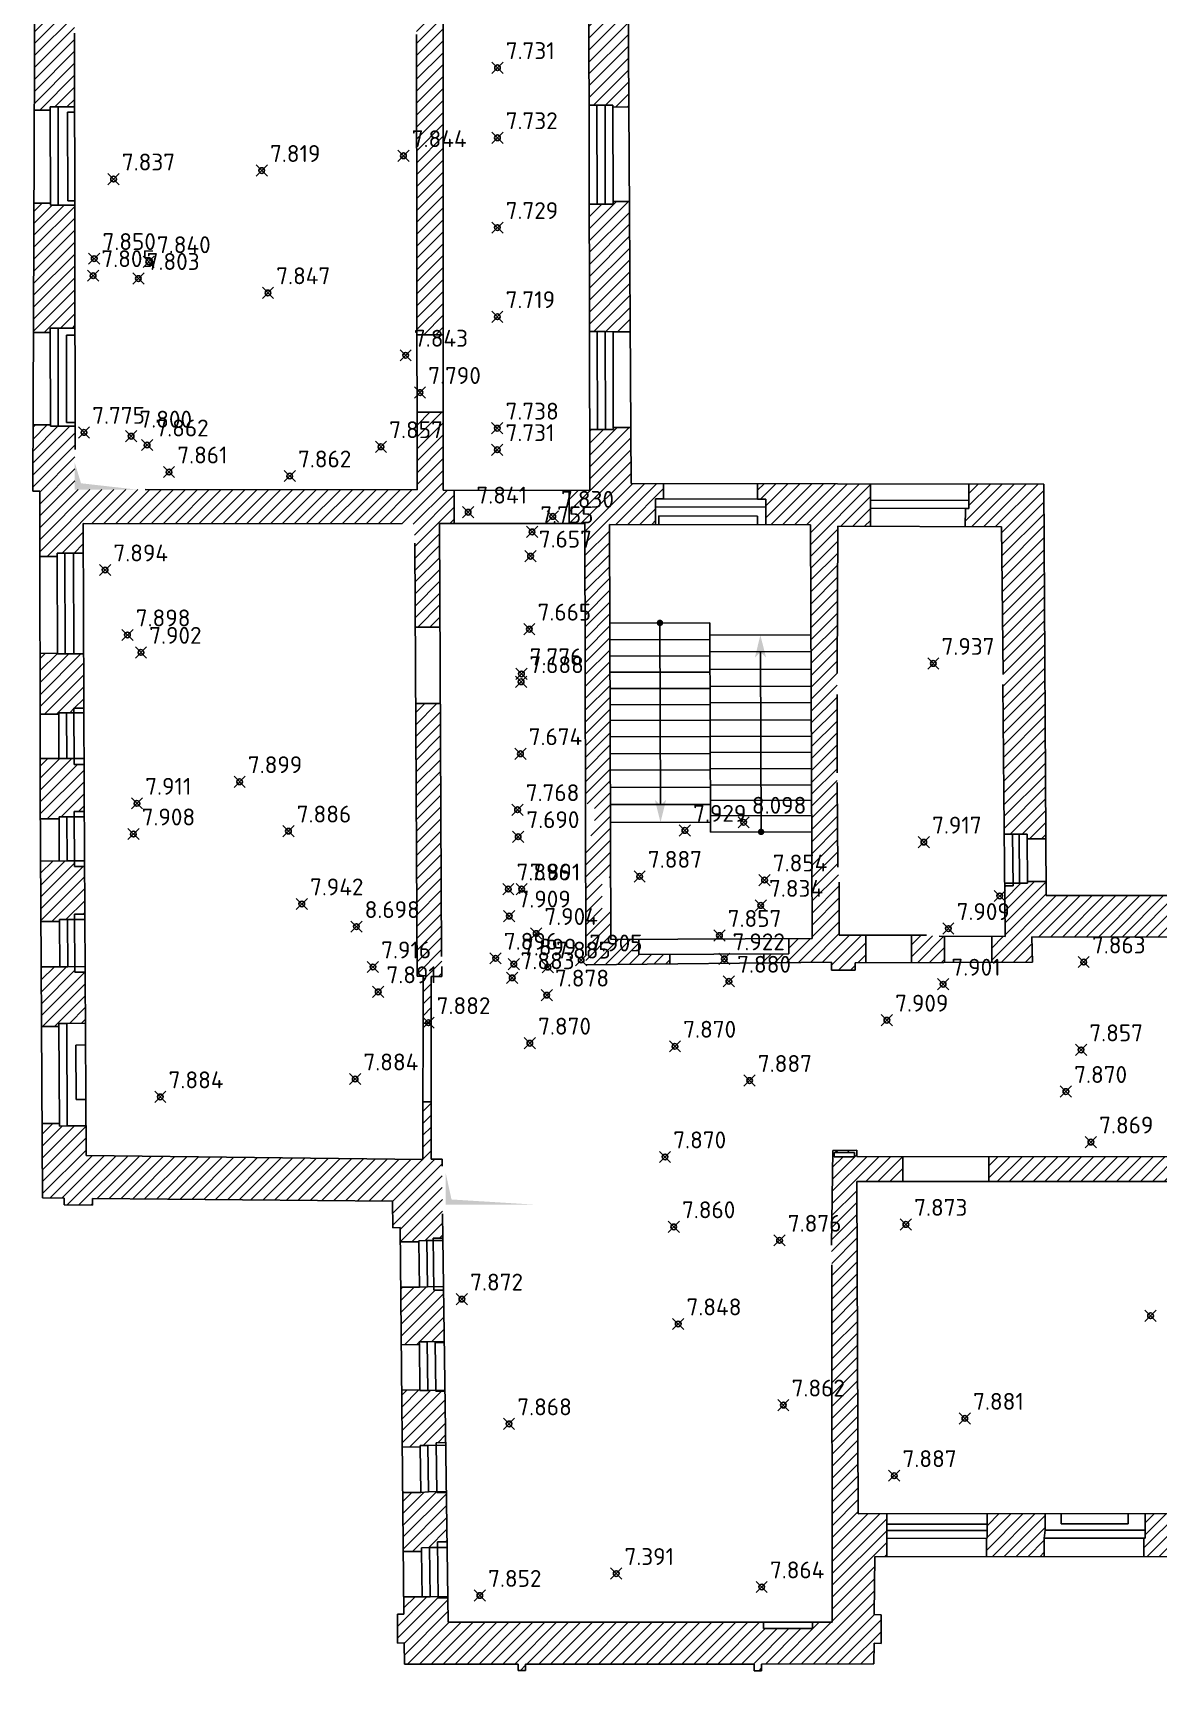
# Model space of a CAD drawing. Header units: millimetres. Extents: x 105 to 396, y -208 to 461.
# Drawn here: x 176.58 to 196.58, y 103.7 to 132.92 of the extents above; entities that cross this region are included whole.
import ezdxf

# ---------------------------------------------------------------- set-up
doc = ezdxf.new("R2010")
doc.units = ezdxf.units.MM
doc.header["$PDMODE"] = 35
doc.header["$PDSIZE"] = 0.1
doc.linetypes.add('ACAD_ISO10W100', pattern=[18, 12, -3, 0, -3])
for name, color, linetype in [('0_Point_Height', 2, 'Continuous'), ('0_Point_Point', 7, 'Continuous'), ('Контур', 7, 'Continuous'), ('Рама', 121, 'Continuous'), ('Штриховка', 252, 'Continuous')]:
    doc.layers.add(name, color=color, linetype=linetype)
doc.styles.add('СПДС', font='isocpeur.ttf')

# ---------------------------------------------------------------- blocks, each defined once
blk = doc.blocks.new('S1')
at = {"color": 0, "const_width": 0.75}
blk.add_lwpolyline([(-0.375, 0, 1), (0.375, 0, 1)], format="xyb", close=True, dxfattribs=at)
blk = doc.blocks.new('*U57')
at = {"layer": 'Штриховка'}
blk.add_lwpolyline([(0, 0), (-2.691, -1.8)], dxfattribs=at)
blk.add_solid([(-2.945, -1.969), (-2.561, -1.832), (-2.671, -1.667), (-2.691, -1.8)], dxfattribs=at)
at = {"layer": 'Штриховка', "xscale": 0.0766222004270686, "yscale": 0.0766222004270686, "zscale": 0.0766222004270686, "rotation": 2.321111667442996}
blk.add_blockref('S1', (0, 0), dxfattribs=at)
blk = doc.blocks.new('*U54')
at = {"layer": 'Штриховка'}
blk.add_lwpolyline([(0, 0), (2.652, 1.776)], dxfattribs=at)
blk.add_solid([(2.905, 1.946), (2.522, 1.808), (2.632, 1.643), (2.652, 1.776)], dxfattribs=at)
at = {"layer": 'Штриховка', "xscale": 0.0766222004270686, "yscale": 0.0766222004270686, "zscale": 0.0766222004270686, "rotation": 182.3556666481823}
blk.add_blockref('S1', (0, 0), dxfattribs=at)
blk = doc.blocks.new('оо')
at = {"layer": 'Штриховка', "ltscale": 0.03}
h = blk.add_hatch(dxfattribs=at)
h.set_pattern_fill('_USER', color=256, scale=0.15, angle=45, pattern_type=0)
h.set_pattern_definition([(45, (-730.07147, -1523.20352), (-0.106066017, 0.106066017), [])])
h.paths.add_polyline_path([(239.404, 133.2256), (239.4012, 134.1799), (239.1087, 134.179), (239.1089, 134.1415), (238.9689, 134.1409), (238.6966, 134.1397), (238.703, 132.6484), (238.7009, 132.4994), (238.7039, 131.6408), (238.9865, 131.6418), (239.4111, 131.6436)])
h.paths.add_polyline_path([(192.7854, 116.8622), (192.6882, 116.8627), (192.4633, 116.8808), (192.1985, 116.8808), (192.1985, 116.3933), (192.7876, 116.3961)])
h.paths.add_polyline_path([(183.8492, 138.1624), (183.394, 138.1603), (183.4009, 133.9571), (183.3941, 133.8458), (183.3941, 133.0673), (183.3992, 132.8898), (183.405, 127.5534), (183.8708, 127.5534), (183.8715, 133.1585)])
h.paths.add_polyline_path([(177.3207, 133.8845), (177.0269, 133.8847), (176.8869, 133.8848), (176.8869, 133.9427), (176.6088, 133.943), (176.6073, 132.4189), (176.6039, 131.5441), (176.8866, 131.5429), (176.8866, 131.6021), (177.0266, 131.6022), (177.3204, 131.6025), (177.3191, 132.9128), (177.32, 133.051)])
h.paths.add_polyline_path([(217.5034, 112.887), (212.9544, 112.9068), (212.9524, 112.4478), (215.1911, 112.443), (215.3615, 112.4114), (216.5728, 112.4114), (216.7672, 112.4391), (217.5014, 112.4371)])
h.paths.add_polyline_path([(217.2457, 106.1328), (217.2456, 106.2728), (217.2466, 106.5764), (216.7557, 106.578), (216.6182, 106.5777), (216.1187, 106.5793), (216.1176, 106.2534), (216.1172, 106.1134), (216.0973, 106.1134), (216.0975, 105.805), (216.3924, 105.8052), (216.3925, 105.6692), (216.913, 105.6696), (216.9129, 105.8056), (217.2459, 105.8058)])
h.paths.add_polyline_path([(211.4827, 106.2769), (211.4823, 106.1369), (211.4958, 106.1369), (211.4948, 105.8085), (210.422, 105.8117), (210.423, 106.1371), (210.4232, 106.2771), (210.4235, 106.5958), (210.8454, 106.5953), (210.9864, 106.5952), (210.9864, 106.5958), (211.4837, 106.5942)])
h.paths.add_polyline_path([(211.4114, 112.9136), (210.4672, 112.9177), (210.4653, 112.4608), (210.8517, 112.4599), (210.9896, 112.452), (211.4094, 112.4511)])
h.paths.add_polyline_path([(200.1463, 106.6082), (199.8139, 106.6089), (199.6692, 106.6118), (199.1635, 106.6109), (199.1639, 106.3057), (199.1642, 106.1657), (199.1563, 106.1657), (199.156, 105.8315), (199.4238, 105.8313), (199.4237, 105.712), (199.939, 105.7115), (199.9391, 105.8308), (200.222, 105.8305), (200.2223, 106.1587), (200.1454, 106.1588), (200.1457, 106.2988)])
h.paths.add_polyline_path([(206.7125, 112.9301), (201.9453, 112.9362), (201.9447, 112.4713), (205.2499, 112.453), (205.3897, 112.4721), (208.9313, 112.4642), (208.9323, 112.9244), (207.9955, 112.9285), (207.3025, 112.9294), (207.3023, 112.7522), (206.7123, 112.753)])
h.paths.add_polyline_path([(205.8476, 106.6011), (205.3811, 106.6016), (205.2424, 106.5982), (204.8156, 106.5991), (204.815, 106.2897), (204.8147, 106.1497), (204.8144, 105.8262), (205.8467, 105.8253), (205.8472, 106.2966)])
h.paths.add_polyline_path([(200.4007, 112.9382), (193.5761, 112.947), (193.5755, 112.5059), (197.2532, 112.5065), (197.5, 112.5018), (199.6384, 112.5018), (199.7936, 112.4832), (200.3982, 112.4799)])
h.paths.add_polyline_path([(202.9986, 117.2804), (202.9986, 117.5847), (201.9027, 117.5847), (201.9027, 117.2828), (201.9779, 117.2826), (201.9774, 117.1426), (201.9765, 116.8296), (202.9955, 116.8265), (202.9965, 117.1404)])
h.paths.add_polyline_path([(200.2064, 117.148), (200.2068, 117.288), (200.2213, 117.288), (200.2213, 117.5848), (199.1388, 117.5848), (199.1388, 117.2989), (199.1597, 117.2989), (199.1592, 117.1589), (199.1583, 116.8383), (200.2054, 116.8351)])
h.paths.add_polyline_path([(197.3529, 117.3044), (197.3846, 117.3043), (197.3846, 117.5848), (194.5927, 117.5849), (194.5914, 117.8366), (194.2593, 117.8348), (194.2596, 117.8083), (194.1196, 117.8071), (194.0031, 117.8061), (194.0035, 117.7593), (193.8537, 117.758), (193.8615, 116.8562), (193.6286, 116.8575), (193.6261, 116.4), (194.3481, 116.4034), (194.3379, 116.8531), (197.3514, 116.8438), (197.3524, 117.1644)])
h.paths.add_polyline_path([(190.8882, 118.0903), (190.8758, 119.5941), (190.8745, 119.7681), (190.8745, 121.1573), (190.8789, 121.5362), (190.8881, 124.1511), (191.4675, 124.1484), (191.469, 124.4727), (191.4692, 124.6127), (191.4696, 124.903), (189.461, 124.9059), (189.4606, 124.6307), (189.6075, 124.6303), (189.6072, 124.4903), (189.6065, 124.1767), (190.4004, 124.1749), (190.4314, 116.8256), (190.0179, 116.8231), (190.0195, 116.5532), (189.5732, 116.5505), (189.5742, 116.3905), (190.7775, 116.4037), (190.7775, 116.2605), (191.1955, 116.2605), (191.1955, 116.3886), (191.3855, 116.3895), (191.3855, 116.8808), (190.914, 116.8808), (190.914, 117.8239)])
h.paths.add_polyline_path([(194.5541, 124.8985), (193.218, 124.9005), (193.2176, 124.6047), (193.217, 124.4647), (193.156, 124.465), (193.1545, 124.1407), (193.8013, 124.1377), (193.8308, 121.5132), (193.8227, 121.3387), (193.8457, 118.6753), (193.9956, 118.6766), (194.1121, 118.6776), (194.252, 118.6788), (194.2528, 118.5934), (194.5874, 118.5951)])
h.paths.add_polyline_path([(187.6473, 124.6347), (187.7908, 124.6344), (187.7912, 124.9084), (187.2137, 124.9092), (187.2077, 125.9046), (186.8972, 125.9027), (186.8973, 125.8694), (186.7573, 125.8691), (186.4783, 125.8684), (186.481, 124.784), (186.1138, 124.7851), (186.112, 124.1958), (186.3906, 124.1953), (186.4011, 119.2135), (186.563, 119.2138), (186.5639, 118.7778), (186.4985, 118.7777), (186.4992, 118.4547), (186.4027, 118.4545), (186.4067, 116.5333), (186.4086, 116.3557), (187.9038, 116.3721), (187.9027, 116.5403), (187.3499, 116.5369), (187.3483, 116.8068), (186.8542, 116.8038), (186.8526, 117.3304), (186.7015, 117.33), (186.6997, 117.909), (186.8508, 117.9094), (186.8319, 124.1829), (187.6463, 124.1811), (187.647, 124.4947)])
h.paths.add_polyline_path([(183.823, 121.0007), (183.3811, 120.9985), (183.4071, 116.1535), (183.5147, 116.1534), (183.5138, 115.3175), (183.6593, 115.3175), (183.6596, 116.1505), (183.8485, 116.1505), (183.8485, 116.3276), (183.8448, 116.5044)])
h.paths.add_polyline_path([(184.0699, 124.7912), (183.8705, 124.7918), (183.8707, 126.1754), (183.4065, 126.1754), (183.408, 124.7982), (178.5746, 124.8027), (177.3206, 124.8009), (177.3267, 125.5118), (177.3263, 125.9256), (177.0276, 125.9252), (176.8876, 125.9251), (176.8876, 125.9505), (176.5817, 125.9517), (176.577, 124.7704), (176.6982, 124.7699), (176.7001, 123.6128), (177.0084, 123.6133), (177.0082, 123.6711), (177.1482, 123.6716), (177.4743, 123.6726), (177.4727, 124.1986), (183.1307, 124.1944), (183.1933, 124.1839), (183.3608, 124.1839), (183.3608, 123.9068), (183.3658, 123.8498), (183.3739, 122.3541), (183.8164, 122.3563), (183.8075, 124.1996), (184.0681, 124.1992)])
h.paths.add_polyline_path([(177.4799, 121.8825), (177.1538, 121.8815), (177.0138, 121.881), (177.0137, 121.8914), (176.7029, 121.8909), (176.7046, 120.8097), (177.0372, 120.8102), (177.0371, 120.8341), (177.1771, 120.8346), (177.3062, 120.835), (177.306, 120.9161), (177.4829, 120.9167)])
h.paths.add_polyline_path([(177.486, 119.9145), (177.3091, 119.9139), (177.3087, 120.0209), (177.1796, 120.0205), (176.7059, 120.0197), (176.7068, 119.4445), (176.7098, 118.9485), (177.0425, 118.9505), (177.0423, 118.9851), (177.1823, 118.9859), (177.3108, 118.9866), (177.3103, 119.0817), (177.4894, 119.0827), (177.4875, 119.4335)])
h.paths.add_polyline_path([(177.5048, 116.2236), (177.3227, 116.2226), (177.3222, 116.3227), (177.1967, 116.322), (177.0567, 116.3211), (176.7257, 116.3191), (176.732, 115.2589), (177.0385, 115.2607), (177.0382, 115.3142), (177.1782, 115.3149), (177.5097, 115.3167)])
h.paths.add_polyline_path([(183.8515, 112.7788), (183.8515, 112.8995), (183.6585, 112.8995), (183.6588, 113.9215), (183.5124, 113.9215), (183.5113, 112.8961), (177.5224, 112.9665), (177.5195, 113.4938), (177.188, 113.492), (177.048, 113.4912), (177.0477, 113.5361), (176.7424, 113.5342), (176.7504, 112.2118), (177.1364, 112.2083), (177.1353, 112.0909), (177.6353, 112.0863), (177.6364, 112.2037), (182.9725, 112.1552), (182.977, 111.6837), (183.1097, 111.6849), (183.1121, 111.4318), (183.4419, 111.435), (183.4417, 111.4519), (183.5817, 111.4538), (183.6917, 111.4553), (183.6911, 111.4951), (183.8655, 111.4975), (183.8595, 111.931)])
h.paths.add_polyline_path([(183.8782, 110.5739), (183.7039, 110.5714), (183.703, 110.6364), (183.593, 110.6349), (183.4531, 110.6283), (183.1198, 110.6251), (183.1296, 109.6025), (183.4482, 109.6056), (183.4475, 109.6545), (183.5875, 109.6564), (183.8909, 109.6606)], flags=17)
h.paths.add_polyline_path([(183.903, 108.7792), (183.7412, 108.7769), (183.6027, 108.7899), (183.4595, 108.7879), (183.4593, 108.8013), (183.1373, 108.7982), (183.147, 107.7846), (183.4625, 107.7877), (183.4622, 107.8119), (183.6021, 107.8139), (183.7471, 107.8159), (183.7464, 107.8632), (183.9157, 107.8655)], flags=17)
h.paths.add_polyline_path([(183.9279, 106.9796), (183.7587, 106.9773), (183.6135, 106.9891), (183.4737, 106.9787), (183.1547, 106.9757), (183.1647, 105.9294), (183.4881, 105.9324), (183.4873, 105.9962), (183.6272, 105.9981), (183.7695, 106.0001), (183.7681, 106.0991), (183.9401, 106.1015)], flags=17)
h.paths.add_polyline_path([(187.1835, 129.9226), (186.8934, 129.9209), (186.8935, 129.8736), (186.7535, 129.8732), (186.4684, 129.8725), (186.474, 127.6084), (186.753, 127.6091), (186.893, 127.6041), (187.1974, 127.6059)])
h.paths.add_polyline_path([(187.1658, 133.9261), (186.8835, 133.9258), (186.8836, 133.8894), (186.7436, 133.889), (186.4585, 133.8883), (186.4641, 131.6334), (186.7492, 131.6341), (186.8892, 131.6345), (186.8893, 131.5987), (187.1733, 131.6004), (187.1673, 132.5988)])
h.paths.add_polyline_path([(187.1613, 137.7501), (187.1598, 137.9487), (186.8736, 137.9465), (186.8737, 137.9252), (186.7337, 137.9248), (186.4485, 137.9241), (186.4542, 135.6264), (186.7393, 135.6271), (186.8793, 135.6275), (186.8794, 135.604), (187.1638, 135.6043)])
h.paths.add_polyline_path([(187.1153, 143.6804), (187.1085, 147.6405), (185.6176, 147.6571), (185.6144, 147.3639), (185.6695, 147.3634), (185.6682, 147.2234), (185.6654, 146.9296), (186.3941, 146.9227), (186.4262, 141.2525), (186.4274, 141.0414), (186.0161, 141.0499), (185.4776, 141.0559), (185.4692, 140.5891), (186.442, 140.5716), (186.4442, 139.6764), (186.7293, 139.6771), (186.8693, 139.6775), (186.8694, 139.6461), (187.1466, 139.6482)])
h.paths.add_polyline_path([(184.1589, 147.3777), (184.2003, 147.3773), (184.2036, 147.6728), (182.8239, 147.6882), (182.6032, 147.6896), (182.6014, 147.3928), (182.6956, 147.3919), (182.6942, 147.2519), (182.6915, 146.9578), (184.1548, 146.944), (184.1576, 147.2377)])
h.paths.add_polyline_path([(181.1857, 147.4062), (181.2029, 147.4061), (181.2047, 147.6983), (179.6087, 147.7083), (179.6069, 147.4161), (179.6676, 147.4156), (179.6663, 147.2756), (179.6635, 146.9865), (181.1816, 146.9721), (181.1844, 147.2662)], flags=17)
h.paths.add_polyline_path([(178.1616, 147.4298), (178.1786, 147.4297), (178.1804, 147.7172), (176.6351, 147.7268), (176.6146, 140.1644), (176.6141, 139.6267), (176.8918, 139.6265), (176.8918, 139.6928), (177.0318, 139.6927), (177.3257, 139.6925), (177.3265, 140.6763), (183.1064, 140.6114), (183.3903, 140.6119), (183.3903, 140.405), (183.3918, 139.4984), (183.8432, 139.5004), (183.8382, 140.6184), (184.0798, 140.6141), (184.088, 141.0715), (178.9859, 141.1288), (178.8517, 141.1417), (177.3382, 141.1417), (177.3382, 141.532), (177.3273, 141.6607), (177.3332, 145.8535), (177.1879, 145.8537), (177.1895, 147.0088), (177.3348, 147.0086), (178.1576, 147.0008), (178.1603, 147.2898)])
h.paths.add_polyline_path([(177.3242, 137.9304), (177.0303, 137.9307), (176.8903, 137.9308), (176.8904, 138.0113), (176.6126, 138.0116), (176.6103, 135.584), (176.8883, 135.5838), (176.8884, 135.6369), (177.0284, 135.6367), (177.3222, 135.6365)])
h.paths.add_polyline_path([(177.3222, 129.8575), (177.0284, 129.8572), (176.8884, 129.857), (176.8883, 129.892), (176.5973, 129.8932), (176.5882, 127.5915), (176.8859, 127.5904), (176.8858, 127.6701), (177.0258, 127.6703), (177.3245, 127.6706)])
h.paths.add_polyline_path([(229.6775, 129.8775), (229.392, 129.8767), (228.9485, 129.8756), (228.9534, 127.6819), (229.2478, 127.6826), (229.3878, 127.684), (229.6837, 127.6849)])
h.paths.add_polyline_path([(229.6661, 133.9325), (229.3872, 133.9317), (228.9394, 133.9307), (228.9446, 131.6235), (229.3871, 131.6247), (229.6726, 131.6255)])
h.paths.add_polyline_path([(229.6547, 137.9526), (229.3469, 137.9517), (229.2069, 137.9475), (228.9326, 137.9472), (228.9341, 136.276), (228.9356, 135.6317), (229.3824, 135.6327), (229.6613, 135.6335)])
h.paths.add_polyline_path([(229.6358, 146.957), (230.4215, 146.9564), (230.4217, 147.306), (230.4218, 147.446), (230.4304, 147.446), (230.4318, 147.7636), (228.9236, 147.7704), (228.9311, 139.6186), (229.2022, 139.6188), (229.202, 139.6814), (229.342, 139.6818), (229.6499, 139.6826), (229.647, 140.6938), (230.4719, 140.688), (230.4751, 141.1446), (229.6522, 141.1541)])
h.paths.add_polyline_path([(233.4759, 147.75), (231.8741, 147.7572), (231.8727, 147.4449), (231.9037, 147.4449), (231.9036, 147.3049), (231.9034, 146.9553), (233.4605, 146.9541), (233.4607, 147.2812), (233.4608, 147.4212), (233.4744, 147.4212)])
h.paths.add_polyline_path([(236.5068, 147.7364), (234.874, 147.7437), (234.8725, 147.4202), (234.9268, 147.4201), (234.9267, 147.2801), (234.9265, 146.9531), (236.5045, 146.9519), (236.5048, 147.2784)])
h.paths.add_polyline_path([(239.3386, 147.7237), (237.9728, 147.7298), (237.9708, 147.2773), (237.9705, 146.9508), (238.6166, 146.9503), (238.6526, 141.3308), (238.6545, 141.0495), (238.247, 141.0542), (231.8203, 141.1289), (231.8171, 140.6785), (232.2058, 140.6758), (232.212, 138.9506), (232.3572, 138.9511), (232.3591, 138.4021), (232.2139, 138.4015), (232.2245, 135.45), (232.6854, 135.4516), (232.6662, 140.6491), (235.8796, 140.6214), (237.741, 140.6036), (238.6692, 140.5957), (238.671, 140.1793), (238.9432, 140.1805), (239.0832, 140.19), (239.383, 140.1909), (239.3813, 140.7616)])
h.paths.add_polyline_path([(239.3882, 138.4855), (239.0904, 138.4846), (239.0906, 138.4452), (238.9506, 138.4446), (238.6784, 138.4435), (238.6893, 135.8682), (238.9615, 135.8693), (239.3961, 135.8706)])
h.paths.add_polyline_path([(239.4185, 129.9736), (239.1324, 129.9723), (239.1328, 129.8481), (238.9928, 129.8476), (238.7103, 129.8466), (238.7182, 127.5984), (239.0096, 127.5994), (239.1496, 127.5999), (239.1498, 127.5557), (239.4292, 127.5569)])
h.paths.add_polyline_path([(177.4947, 118.1036), (177.3156, 118.1026), (177.315, 118.2015), (177.1865, 118.2008), (176.7143, 118.1979), (176.7208, 117.1229), (177.0523, 117.1249), (177.0522, 117.1581), (177.1922, 117.1589), (177.3176, 117.1596), (177.3171, 117.2566), (177.4992, 117.2576)])
h.paths.add_polyline_path([(230.1723, 116.8001), (229.797, 116.7938), (229.8204, 118.2675), (229.8294, 118.6855), (229.8383, 124.1388), (230.226, 124.1415), (230.2275, 124.7454), (229.692, 124.7467), (229.6888, 125.8825), (229.3929, 125.8817), (229.2529, 125.8814), (228.9574, 125.8807), (228.9597, 124.8958), (228.478, 124.8961), (228.4779, 124.5895), (228.5355, 124.5895), (228.5355, 124.4495), (228.5355, 124.1735), (229.3893, 124.1735), (229.3678, 117.9714), (229.5482, 117.9708), (229.5464, 117.4528), (229.366, 117.4535), (229.3651, 117.1683), (229.2415, 117.1687), (229.2579, 116.7844), (228.9448, 116.7807), (228.9479, 116.5142), (228.3721, 116.5073), (228.374, 116.3481), (230.1774, 116.3695)])
h.paths.add_polyline_path([(226.5305, 124.5895), (226.6131, 124.5895), (226.6132, 124.8972), (224.5531, 124.8983), (224.5529, 124.5736), (224.6059, 124.5737), (224.6062, 124.4337), (224.6067, 124.1352), (225.2943, 124.1364), (225.3326, 120.5101), (225.3376, 120.0075), (225.3574, 117.872), (225.3302, 117.675), (225.3302, 116.7676), (223.8994, 116.7676), (223.6781, 116.7349), (223.5524, 116.7379), (223.5548, 116.2903), (225.1875, 116.2989), (225.1875, 116.1695), (225.6125, 116.1695), (225.6125, 116.3152), (226.684, 116.328), (226.6821, 116.4873), (226.1613, 116.4811), (226.1581, 116.7475), (225.8345, 116.7437), (225.7725, 122.5133), (225.7446, 122.5164), (225.7323, 124.1735), (226.5305, 124.1735), (226.5305, 124.4495)])
h.paths.add_polyline_path([(222.9172, 124.4307), (222.9207, 124.5707), (222.9209, 124.8993), (221.5482, 124.9001), (221.6135, 118.5847), (221.9043, 118.5877), (222.0443, 118.5904), (222.2066, 118.591), (222.2063, 118.678), (222.3588, 118.6785), (222.3533, 120.3355), (222.3527, 120.5136), (222.3461, 122.4875), (222.1705, 122.4869), (222.1665, 123.663), (222.3421, 123.6636), (222.3406, 124.1311), (222.9177, 124.1322)])
h.paths.add_polyline_path([(222.3619, 117.7486), (222.0471, 117.7475), (221.9071, 117.7471), (221.907, 117.7805), (221.6219, 117.7775), (221.6244, 117.5337), (218.8029, 117.5442), (218.8018, 117.2398), (218.8516, 117.2397), (218.8513, 117.0997), (218.8505, 116.7811), (221.6133, 116.7745), (221.6117, 116.28), (222.7315, 116.2859), (222.729, 116.7576), (222.3652, 116.7662)])
h.paths.add_polyline_path([(217.0699, 117.5506), (215.9855, 117.5547), (215.9843, 117.2466), (216.0576, 117.2464), (216.0573, 117.1064), (216.0565, 116.7879), (217.0675, 116.7854), (217.0683, 117.104)])
h.paths.add_polyline_path([(214.2703, 117.1107), (214.2706, 117.2507), (214.2708, 117.2507), (214.2719, 117.561), (213.2055, 117.565), (213.2043, 117.2446), (213.2014, 117.1046), (213.2004, 116.7951), (213.7385, 116.7935), (214.2695, 116.7922)])
h.paths.add_polyline_path([(211.4426, 117.5715), (210.3612, 117.5755), (210.3601, 117.2588), (210.4009, 117.2587), (210.4004, 117.1187), (210.3995, 116.8037), (211.4174, 116.8006), (211.4184, 117.1101), (211.4188, 117.2501)])
h.paths.add_polyline_path([(208.6314, 117.2641), (208.6325, 117.5819), (207.9203, 117.5846), (207.5452, 117.5846), (207.5452, 117.2672), (207.5928, 117.2671), (207.5924, 117.1271), (207.5914, 116.8124), (208.6276, 116.8092), (208.6285, 117.1241)])
h.paths.add_polyline_path([(205.7945, 117.1326), (205.7923, 117.2726), (205.7923, 117.5846), (204.736, 117.5846), (204.736, 117.275), (204.7889, 117.2749), (204.7885, 117.1349), (204.7875, 116.821), (205.7935, 116.8179)])
h.paths.add_polyline_path([(214.3245, 106.5851), (213.2686, 106.5885), (213.2676, 106.2712), (213.2671, 106.1312), (213.2607, 105.8033), (213.3639, 105.803), (214.3488, 105.8037), (214.3486, 106.119), (214.323, 106.1191), (214.3235, 106.2591)])
h.paths.add_polyline_path([(208.6467, 106.5978), (207.6435, 106.599), (207.6432, 106.2945), (207.6426, 105.8236), (207.8586, 105.8234), (207.8582, 105.695), (208.3915, 105.6934), (208.3919, 105.8177), (208.6452, 105.8169), (208.6461, 106.1392), (208.6463, 106.2792)])
h.paths.add_polyline_path([(219.9875, 106.2661), (219.9885, 106.5673), (218.9167, 106.5708), (218.9157, 106.2672), (218.9378, 106.1272), (218.938, 105.8071), (219.9878, 105.8078)])
h.paths.add_polyline_path([(222.7555, 106.2634), (222.8045, 106.2632), (222.8055, 106.558), (221.6586, 106.5618), (221.6576, 106.2605), (221.6579, 105.8091), (222.7552, 105.8099), (222.755, 106.1234)], flags=17)
h.paths.add_polyline_path([(225.5873, 112.1825), (225.7995, 112.1825), (225.7995, 112.5335), (225.582, 112.5335), (225.5861, 112.9758), (225.1485, 112.9853), (225.1485, 112.8537), (219.0414, 112.8803), (219.0394, 112.4327), (223.9552, 112.4188), (225.1107, 112.4112), (225.1107, 112.0292), (225.144, 111.9177), (225.1996, 106.55), (224.4886, 106.5524), (224.4876, 106.2576), (224.5245, 106.2575), (224.5241, 106.1175), (224.5243, 105.8112), (224.7864, 105.8113), (224.7865, 105.6772), (224.9112, 105.6793), (224.9278, 104.7136), (224.7951, 104.7113), (224.804, 104.1882), (224.9367, 104.1905), (224.9431, 103.8177), (226.8824, 103.8042), (226.8817, 103.6984), (227.0251, 103.6974), (227.0258, 103.8033), (231.1097, 103.7749), (231.1092, 103.6995), (231.2442, 103.6986), (231.2447, 103.774), (233.2191, 103.7603), (233.2171, 104.1275), (233.3619, 104.1283), (233.3589, 104.6704), (233.2141, 104.6696), (233.2125, 104.9738), (232.7755, 104.9715), (232.6339, 104.9705), (232.634, 104.9536), (232.4558, 104.9524), (232.4589, 104.5074), (227.7045, 104.5316), (227.7039, 104.4166), (226.1729, 104.4244), (226.1735, 104.5394), (225.6455, 104.5421)])
h.paths.add_polyline_path([(225.6047, 112.2625), (225.6047, 112.4782), (225.7552, 112.4782), (225.7552, 112.2625)], flags=16)
h.paths.add_polyline_path([(233.2024, 106.8259), (232.8991, 106.8242), (232.8993, 106.7964), (232.7593, 106.7955), (232.6144, 106.7945), (232.6144, 106.7843), (232.4434, 106.7832), (232.45, 105.8195), (232.6281, 105.8207), (232.7698, 105.8058), (232.9098, 105.8025), (233.2079, 105.8041)], flags=17)
h.paths.add_polyline_path([(233.1923, 108.6594), (232.8745, 108.6576), (232.8747, 108.6225), (232.7347, 108.6216), (232.4309, 108.6195), (232.4376, 107.6316), (232.7536, 107.6338), (233.1979, 107.6362)], flags=17)
h.paths.add_polyline_path([(233.1824, 110.4882), (232.7128, 110.4856), (232.5869, 110.4848), (232.5876, 110.3897), (232.4189, 110.3886), (232.4247, 109.5315), (232.5958, 109.5327), (232.7288, 109.5026), (232.8688, 109.5036), (232.8691, 109.4484), (233.188, 109.4502)], flags=17)
h.paths.add_polyline_path([(239.4804, 113.3814), (239.0359, 113.3799), (238.7187, 113.3775), (238.7221, 112.9145), (232.9152, 112.8777), (232.9022, 113.8139), (232.7359, 113.8114), (232.7499, 112.8811), (232.3968, 112.8846), (232.4051, 112.642), (232.4045, 112.5103), (232.4125, 111.3393), (232.5811, 111.3404), (232.7071, 111.3284), (233.1778, 111.3309), (233.1766, 111.5516), (233.2972, 111.5523), (233.2944, 112.0759), (233.1737, 112.0752), (233.1733, 112.1517), (238.6035, 112.1832), (238.6043, 112.0459), (239.1293, 112.0489), (239.1285, 112.1862), (239.4845, 112.1883)])
h.paths.add_polyline_path([(239.4707, 116.2086), (239.158, 116.2075), (239.1582, 116.179), (239.0182, 116.178), (238.9186, 116.1772), (238.9191, 116.1116), (238.698, 116.1099), (238.7051, 115.1766), (239.0223, 115.179), (239.1623, 115.18), (239.1628, 115.1243), (239.4744, 115.1254)])
h.paths.add_polyline_path([(239.4645, 118.0326), (239.1523, 118.0316), (239.1526, 117.986), (239.0126, 117.9849), (238.905, 117.9841), (238.9055, 117.9161), (238.6844, 117.9145), (238.6908, 117.0638), (238.9119, 117.0654), (238.9124, 116.9998), (239.012, 117.0005), (239.152, 117.0016), (239.1522, 116.9728), (239.4681, 116.9739)])
h.paths.add_polyline_path([(239.4582, 119.8809), (239.1162, 119.8797), (239.1163, 119.8479), (238.9763, 119.8474), (238.675, 119.8463), (238.6745, 119.2165), (238.6767, 118.9332), (238.8978, 118.9349), (238.8984, 118.8554), (239.006, 118.8563), (239.4617, 118.8578)])
h.paths.add_polyline_path([(239.4517, 121.7809), (239.1425, 121.7798), (239.1425, 121.7331), (239.0025, 121.7332), (238.6764, 121.7335), (238.6756, 120.7076), (238.9734, 120.7086), (239.1134, 120.709), (239.1135, 120.6867), (239.4554, 120.6879)])
h.paths.add_polyline_path([(239.4409, 124.9196), (239.4364, 125.9387), (239.1555, 125.9374), (239.1557, 125.8552), (239.0157, 125.8547), (238.7243, 125.8536), (238.7283, 124.7331), (232.7009, 124.7421), (232.6991, 126.1617), (232.2578, 126.1602), (232.2629, 124.7402), (232.1002, 124.7406), (232.1044, 124.1547), (232.4418, 124.157), (232.441, 124.0046), (232.891, 124.0023), (232.8911, 124.0272), (232.8915, 124.1439), (233.0816, 124.1436), (235.969, 124.1394), (236.1486, 124.181), (238.6589, 124.181), (238.6589, 123.7305), (238.6777, 123.5435), (238.6777, 123.5405), (239.0038, 123.5403), (239.1438, 123.5348), (239.4457, 123.5358)])
h.paths.add_polyline_path([(232.8868, 122.6835), (232.4341, 122.6858), (232.4133, 118.709), (232.4232, 118.2955), (232.4318, 116.8383), (231.8761, 116.8289), (231.8813, 116.3897), (232.697, 116.3994), (232.7156, 115.1623), (232.8833, 115.1648), (232.8711, 116.0375), (232.8669, 116.4335)])
h.paths.add_polyline_path([(191.5327, 104.2984), (191.6565, 104.2975), (191.6602, 104.8072), (191.5364, 104.8081), (191.5439, 105.8401), (191.7596, 105.8398), (191.76, 106.162), (191.7579, 106.302), (191.7575, 106.5991), (191.2528, 106.5982), (191.2241, 112.5054), (192.0415, 112.5056), (192.0421, 112.9489), (191.2275, 112.95), (191.2275, 113.0609), (190.8007, 113.0565), (190.7771, 111.3715), (190.7801, 111.0225), (190.79, 104.6755), (190.4405, 104.6753), (190.4406, 104.5603), (189.5676, 104.5598), (189.5675, 104.6748), (183.9598, 104.6714), (183.9538, 105.1085), (183.7818, 105.1061), (183.6393, 105.1244), (183.4993, 105.1225), (183.4993, 105.1265), (183.1724, 105.1233), (183.1754, 104.815), (183.057, 104.8139), (183.0619, 104.3032), (183.1803, 104.3043), (183.1839, 103.9288), (185.204, 103.9293), (185.204, 103.8152), (185.3377, 103.8152), (185.3377, 103.9293), (189.3992, 103.9302), (189.3992, 103.8118), (189.5345, 103.8118), (189.5345, 103.9302), (191.53, 103.9307)])
h.paths.add_polyline_path([(190.8224, 112.9461), (190.8248, 113.0196), (191.185, 113.0224), (191.185, 112.9461)], flags=16)
h.paths.add_polyline_path([(194.574, 106.3065), (194.5735, 106.6036), (193.5445, 106.6019), (193.545, 106.3049), (193.5452, 106.1649), (193.5302, 106.1648), (193.5298, 105.8377), (194.5577, 105.8365), (194.5581, 106.1665)])
h.paths.add_polyline_path([(197.3945, 106.6081), (196.3504, 106.6064), (196.3509, 106.3094), (196.3511, 106.1694), (196.3315, 106.1693), (196.3311, 105.8343), (196.9408, 105.8336), (197.3946, 105.8332), (197.3949, 106.1629), (197.3953, 106.1629), (197.395, 106.3029)])
h.paths.add_polyline_path([(203.0286, 106.1349), (203.0283, 105.8279), (202.0008, 105.8289), (202.0011, 106.1552), (202.001, 106.1552), (202.0012, 106.2952), (202.0018, 106.6046), (203.0295, 106.6026), (203.0289, 106.2932)])
h.paths.add_polyline_path([(232.2294, 134.084), (232.6905, 134.0857), (232.6973, 127.5002), (232.253, 127.4997)])
at = {"layer": 'Контур', "ltscale": 15}
for p, q in [((186.481, 124.784), (186.442, 140.5716)), ((176.6073, 132.4189), (176.6146, 140.1644)), ((187.1613, 137.7501), (187.1673, 132.5988)), ((183.8715, 133.1585), (183.8705, 124.7918)), ((177.3267, 125.5118), (177.3191, 132.9128)), ((183.3992, 132.8898), (183.408, 124.7982)), ((176.577, 124.7704), (176.6073, 132.4189)), ((187.1673, 132.5988), (187.2137, 124.9092)), ((176.6039, 131.5441), (176.8866, 131.5429)), ((177.0266, 131.6022), (176.8866, 131.6021)), ((176.8866, 131.6021), (176.8866, 131.5429)), ((177.3204, 131.6025), (177.0266, 131.6022)), ((177.3205, 131.5095), (177.1942, 131.5094)), ((177.1958, 129.9343), (177.1942, 131.5094)), ((186.4641, 131.6334), (186.7492, 131.6341)), ((186.6104, 129.8729), (186.606, 131.6338)), ((186.7492, 131.6341), (186.8892, 131.6345)), ((186.8892, 131.6345), (186.8893, 131.5987)), ((187.1733, 131.6004), (186.8893, 131.5987)), ((176.5973, 129.8932), (176.8883, 129.892)), ((176.8884, 129.857), (176.8883, 129.892)), ((177.0284, 129.8572), (176.8884, 129.857)), ((177.3222, 129.8575), (177.0284, 129.8572)), ((177.3222, 129.9344), (177.1958, 129.9343)), ((186.4684, 129.8725), (186.7535, 129.8732)), ((186.7535, 129.8732), (186.8935, 129.8736)), ((187.1835, 129.9226), (186.8934, 129.9209)), ((186.8935, 129.8736), (186.8934, 129.9209)), ((176.5882, 127.5915), (176.8859, 127.5904)), ((177.0258, 127.6703), (176.8858, 127.6701)), ((176.8858, 127.6701), (176.8859, 127.5904)), ((177.3245, 127.6706), (177.0258, 127.6703)), ((177.3246, 127.5455), (177.1744, 127.5454)), ((177.176, 125.9944), (177.1744, 127.5454)), ((183.405, 127.5534), (183.8708, 127.5534)), ((186.474, 127.6084), (186.753, 127.6091)), ((186.6151, 125.8687), (186.6108, 127.6088)), ((186.753, 127.6091), (186.893, 127.6041)), ((187.1974, 127.6059), (186.893, 127.6041)), ((176.5817, 125.9517), (176.8876, 125.9505)), ((176.8876, 125.9251), (176.8876, 125.9505)), ((177.3262, 125.9945), (177.176, 125.9944)), ((183.4065, 126.1754), (183.8707, 126.1754)), ((177.0276, 125.9252), (176.8876, 125.9251)), ((177.3263, 125.9256), (177.0276, 125.9252)), ((186.4783, 125.8684), (186.7573, 125.8691)), ((186.7573, 125.8691), (186.8973, 125.8694)), ((187.2077, 125.9046), (186.8972, 125.9027)), ((186.8973, 125.8694), (186.8972, 125.9027)), ((176.6982, 124.7699), (176.577, 124.7704)), ((176.7068, 119.4445), (176.6982, 124.7699)), ((183.408, 124.7982), (178.5746, 124.8027)), ((183.8705, 124.7918), (186.481, 124.784)), ((184.0681, 124.1992), (184.0699, 124.7912)), ((186.112, 124.1958), (186.1138, 124.7851)), ((187.2137, 124.9092), (194.5541, 124.8985)), ((187.7912, 124.9084), (187.7908, 124.6344)), ((189.461, 124.9059), (189.4606, 124.6307)), ((191.4696, 124.903), (191.4692, 124.6127)), ((193.218, 124.9005), (193.2176, 124.6047)), ((194.5541, 124.8985), (194.5927, 117.5849)), ((187.6463, 124.1811), (187.647, 124.4947)), ((187.647, 124.4947), (187.6473, 124.6347)), ((187.6473, 124.6347), (187.7908, 124.6344)), ((189.6075, 124.6303), (189.4606, 124.6307)), ((189.6065, 124.1767), (189.6072, 124.4903)), ((189.6072, 124.4903), (189.6075, 124.6303)), ((191.4692, 124.6127), (191.469, 124.4727)), ((193.2176, 124.6047), (193.217, 124.4647)), ((177.4875, 119.4335), (177.4727, 124.1986)), ((177.4727, 124.1986), (183.1307, 124.1944)), ((186.3906, 124.1953), (183.8075, 124.1996)), ((183.8075, 124.1996), (183.8448, 116.5044)), ((186.4067, 116.5333), (186.3906, 124.1953)), ((186.8542, 116.8038), (186.8319, 124.1829)), ((186.8319, 124.1829), (190.4004, 124.1749)), ((187.7076, 124.181), (187.7079, 124.3335)), ((189.4618, 124.3296), (187.7079, 124.3335)), ((189.4615, 124.177), (189.4618, 124.3296)), ((191.4675, 124.1484), (191.469, 124.4727)), ((193.1545, 124.1407), (193.156, 124.465)), ((193.217, 124.4647), (193.156, 124.465)), ((190.4004, 124.1749), (190.4314, 116.8256)), ((190.8789, 121.5362), (190.8881, 124.1511)), ((190.8881, 124.1511), (193.8013, 124.1377)), ((193.8013, 124.1377), (193.8308, 121.5132)), ((176.7001, 123.6128), (177.0084, 123.6133)), ((177.1482, 123.6716), (177.0082, 123.6711)), ((177.0082, 123.6711), (177.0084, 123.6133)), ((177.4743, 123.6726), (177.1482, 123.6716)), ((177.3027, 121.8819), (177.2971, 123.672)), ((183.3658, 123.8498), (183.4071, 116.1535)), ((183.3739, 122.3541), (183.8164, 122.3563)), ((176.7029, 121.8909), (177.0137, 121.8914)), ((177.0138, 121.881), (177.0137, 121.8914)), ((177.1538, 121.8815), (177.0138, 121.881)), ((177.4799, 121.8825), (177.1538, 121.8815)), ((193.8227, 121.3387), (193.8615, 116.8562)), ((183.3811, 120.9985), (183.823, 121.0007)), ((190.8745, 121.1573), (190.8745, 119.7681)), ((176.7046, 120.8097), (177.0372, 120.8102)), ((177.1771, 120.8346), (177.0371, 120.8341)), ((177.0371, 120.8341), (177.0372, 120.8102)), ((177.4832, 120.8355), (177.1771, 120.8346)), ((177.4829, 120.9167), (177.306, 120.9161)), ((177.3091, 119.9139), (177.306, 120.9161)), ((176.7059, 120.0197), (177.1796, 120.0205)), ((177.4857, 120.0215), (177.1796, 120.0205)), ((177.486, 119.9145), (177.3091, 119.9139)), ((190.8882, 118.0903), (190.8758, 119.5941)), ((176.7504, 112.2118), (176.7068, 119.4445)), ((177.5224, 112.9665), (177.4875, 119.4335)), ((176.7098, 118.9485), (177.0425, 118.9505)), ((177.1823, 118.9859), (177.0423, 118.9851)), ((177.0423, 118.9851), (177.0425, 118.9505)), ((177.4899, 118.9875), (177.1823, 118.9859)), ((177.4894, 119.0827), (177.3103, 119.0817)), ((177.3156, 118.1026), (177.3103, 119.0817)), ((193.8457, 118.6753), (194.1121, 118.6776)), ((193.8457, 118.6753), (193.9956, 118.6766)), ((194.0035, 117.7593), (193.9956, 118.6766)), ((194.1121, 118.6776), (194.252, 118.6788)), ((194.252, 118.6788), (194.2528, 118.5934)), ((194.5874, 118.5951), (194.2528, 118.5934)), ((176.7143, 118.1979), (177.1865, 118.2008)), ((177.4942, 118.2024), (177.1865, 118.2008)), ((177.4947, 118.1036), (177.3156, 118.1026)), ((190.914, 116.8808), (190.914, 117.8239)), ((193.8533, 117.8048), (194.1196, 117.8071)), ((193.8537, 117.758), (194.0035, 117.7593)), ((194.1196, 117.8071), (194.2596, 117.8083)), ((194.5914, 117.8366), (194.2593, 117.8348)), ((194.2596, 117.8083), (194.2593, 117.8348)), ((194.5927, 117.5849), (207.9203, 117.5846)), ((177.4992, 117.2576), (177.3171, 117.2566)), ((177.3227, 116.2226), (177.3171, 117.2566)), ((176.7208, 117.1229), (177.0523, 117.1249)), ((177.1922, 117.1589), (177.0522, 117.1581)), ((177.0522, 117.1581), (177.0523, 117.1249)), ((177.4998, 117.1605), (177.1922, 117.1589)), ((192.4633, 116.8808), (190.914, 116.8808)), ((191.3855, 116.3895), (191.3855, 116.8808)), ((192.1985, 116.3933), (192.1985, 116.8808)), ((190.4314, 116.8256), (186.8542, 116.8038)), ((187.3483, 116.8068), (187.3499, 116.5369)), ((190.0179, 116.8231), (190.0195, 116.5532)), ((193.8615, 116.8562), (192.6882, 116.8627)), ((192.7854, 116.8622), (192.7876, 116.3961)), ((193.6261, 116.4), (193.6286, 116.8575)), ((213.7385, 116.7935), (194.3379, 116.8531)), ((194.3379, 116.8531), (194.3481, 116.4034)), ((176.7257, 116.3191), (177.0567, 116.3211)), ((177.1967, 116.322), (177.0567, 116.3211)), ((177.5043, 116.3236), (177.1967, 116.322)), ((183.8485, 116.3276), (183.8485, 116.1505)), ((190.7775, 116.4037), (186.4086, 116.3557)), ((190.0195, 116.5532), (187.3499, 116.5369)), ((187.9038, 116.3721), (187.9027, 116.5403)), ((189.5742, 116.3905), (189.5732, 116.5505)), ((190.7775, 116.4037), (190.7775, 116.2605)), ((194.3481, 116.4034), (191.1955, 116.3886)), ((191.1955, 116.2605), (191.1955, 116.3886)), ((177.5048, 116.2236), (177.3227, 116.2226)), ((183.4071, 116.1535), (183.5147, 116.1534)), ((183.5147, 116.1534), (183.5113, 112.8961)), ((183.6596, 116.1505), (183.6585, 112.8995)), ((183.6596, 116.1505), (183.8485, 116.1505)), ((191.1955, 116.2605), (190.7775, 116.2605)), ((176.732, 115.2589), (177.0385, 115.2607)), ((177.1782, 115.3149), (177.0382, 115.3142)), ((177.0382, 115.3142), (177.0385, 115.2607)), ((177.5097, 115.3167), (177.1782, 115.3149)), ((183.5138, 115.3175), (183.6593, 115.3175)), ((177.5118, 114.9307), (177.3413, 114.9298)), ((177.3465, 113.9628), (177.3413, 114.9298)), ((177.517, 113.9637), (177.3465, 113.9628)), ((183.5124, 113.9215), (183.6588, 113.9215)), ((176.7424, 113.5342), (177.0477, 113.5361)), ((177.048, 113.4912), (177.0477, 113.5361)), ((177.188, 113.492), (177.048, 113.4912)), ((177.5195, 113.4938), (177.188, 113.492)), ((183.5113, 112.8961), (177.5224, 112.9665)), ((183.6585, 112.8995), (183.8515, 112.8995)), ((183.8515, 112.8995), (183.8515, 112.7788)), ((190.7771, 111.3715), (190.8007, 113.0565)), ((190.8007, 113.0565), (191.2275, 113.0609)), ((191.2275, 113.0609), (191.2275, 112.95)), ((191.2275, 112.95), (207.9955, 112.9285)), ((192.0415, 112.5056), (192.0421, 112.9489)), ((193.5755, 112.5059), (193.5761, 112.947)), ((197.2532, 112.5065), (191.2241, 112.5054)), ((191.2241, 112.5054), (191.2528, 106.5982)), ((177.1364, 112.2083), (176.7504, 112.2118)), ((177.1364, 112.2083), (177.1353, 112.0909)), ((177.6364, 112.2037), (177.6353, 112.0863)), ((182.9725, 112.1552), (177.6364, 112.2037)), ((177.6353, 112.0863), (177.1353, 112.0909)), ((182.977, 111.6837), (182.9725, 112.1552)), ((183.8595, 111.931), (183.9598, 104.6714)), ((183.1097, 111.6849), (182.977, 111.6837)), ((183.1754, 104.815), (183.1097, 111.6849)), ((183.1121, 111.4318), (183.4419, 111.435)), ((183.5817, 111.4538), (183.4417, 111.4519)), ((183.4417, 111.4519), (183.4419, 111.435)), ((183.866, 111.4578), (183.5817, 111.4538)), ((183.8655, 111.4975), (183.6911, 111.4951)), ((183.7039, 110.5714), (183.6911, 111.4951)), ((190.79, 104.6755), (190.7801, 111.0225)), ((183.1198, 110.6251), (183.4531, 110.6283)), ((183.593, 110.6349), (183.4531, 110.6283)), ((183.8773, 110.6388), (183.593, 110.6349)), ((183.8782, 110.5739), (183.7039, 110.5714)), ((183.1296, 109.6025), (183.4482, 109.6056)), ((183.5875, 109.6564), (183.4475, 109.6545)), ((183.4475, 109.6545), (183.4482, 109.6056)), ((183.8909, 109.6606), (183.5875, 109.6564)), ((183.8911, 109.6458), (183.7292, 109.6436)), ((183.7412, 108.7769), (183.7292, 109.6436)), ((183.1373, 108.7982), (183.4593, 108.8013)), ((183.4595, 108.7879), (183.4593, 108.8013)), ((183.6245, 108.7902), (183.4595, 108.7879)), ((183.9028, 108.7944), (183.5994, 108.7902)), ((183.903, 108.7792), (183.7412, 108.7769)), ((183.9157, 107.8655), (183.7464, 107.8632)), ((183.7587, 106.9773), (183.7464, 107.8632)), ((183.147, 107.7846), (183.4625, 107.7877)), ((183.6021, 107.8139), (183.4622, 107.8119)), ((183.4622, 107.8119), (183.4625, 107.7877)), ((183.9163, 107.8182), (183.6021, 107.8139)), ((183.1547, 106.9757), (183.4737, 106.9787)), ((183.6135, 106.9891), (183.4737, 106.9787)), ((183.9277, 106.9934), (183.6135, 106.9891)), ((183.9279, 106.9796), (183.7587, 106.9773)), ((191.2528, 106.5982), (199.6692, 106.6118)), ((191.7575, 106.5991), (191.7579, 106.302)), ((191.7578, 106.4128), (193.5448, 106.4157)), ((193.5445, 106.6019), (193.545, 106.3049)), ((194.5735, 106.6036), (194.574, 106.3065)), ((194.8616, 106.604), (194.8619, 106.4198)), ((194.8619, 106.4198), (196.0497, 106.4217)), ((196.0494, 106.6059), (196.0497, 106.4217)), ((196.3504, 106.6064), (196.3509, 106.3094)), ((183.9401, 106.1015), (183.7681, 106.0991)), ((183.7818, 105.1061), (183.7681, 106.0991)), ((191.7579, 106.302), (191.76, 106.162)), ((191.7596, 105.8398), (191.76, 106.162)), ((193.5298, 105.8377), (193.5302, 106.1648)), ((193.5452, 106.1649), (193.5302, 106.1648)), ((193.545, 106.3049), (193.5452, 106.1649)), ((194.5577, 105.8365), (194.5581, 106.1665)), ((194.574, 106.3065), (194.5581, 106.1665)), ((196.3311, 105.8343), (196.3315, 106.1693)), ((196.3511, 106.1694), (196.3315, 106.1693)), ((196.3509, 106.3094), (196.3511, 106.1694)), ((183.1647, 105.9294), (183.4881, 105.9324)), ((183.6272, 105.9981), (183.4873, 105.9962)), ((183.4873, 105.9962), (183.4881, 105.9324)), ((183.9414, 106.0024), (183.6272, 105.9981)), ((191.5439, 105.8401), (191.5364, 104.8081)), ((196.9408, 105.8336), (191.5439, 105.8401)), ((183.1724, 105.1233), (183.4993, 105.1265)), ((183.4993, 105.1225), (183.4993, 105.1265)), ((183.6393, 105.1244), (183.4993, 105.1225)), ((183.9535, 105.1288), (183.6393, 105.1244)), ((183.9538, 105.1085), (183.7818, 105.1061)), ((183.1754, 104.815), (183.057, 104.8139)), ((183.057, 104.8139), (183.0619, 104.3032)), ((183.9598, 104.6714), (190.79, 104.6755)), ((189.5675, 104.6748), (189.5676, 104.5598)), ((190.4405, 104.6753), (190.4406, 104.5603)), ((191.5364, 104.8081), (191.6602, 104.8072)), ((191.6602, 104.8072), (191.6565, 104.2975)), ((190.4406, 104.5603), (189.5676, 104.5598)), ((183.1803, 104.3043), (183.0619, 104.3032)), ((183.1839, 103.9288), (183.1803, 104.3043)), ((191.5327, 104.2984), (191.53, 103.9307)), ((191.5327, 104.2984), (191.6565, 104.2975)), ((185.204, 103.9293), (183.1839, 103.9288)), ((185.204, 103.9293), (185.204, 103.8152)), ((185.3377, 103.8152), (185.204, 103.8152)), ((189.3992, 103.9302), (185.3377, 103.9293)), ((185.3377, 103.9293), (185.3377, 103.8152)), ((189.3992, 103.9302), (189.3992, 103.8118)), ((189.5345, 103.8118), (189.3992, 103.8118)), ((191.53, 103.9307), (189.5345, 103.9302)), ((189.5345, 103.9302), (189.5345, 103.8118))]:
    blk.add_line(p, q, dxfattribs=at)
at = {"layer": 'Контур', "color": 252, "ltscale": 15}
for p, q in [((186.8372, 122.4296), (188.6145, 122.435)), ((188.6257, 118.7147), (188.6145, 122.435)), ((190.4087, 122.2168), (188.6151, 122.2114)), ((186.8381, 122.1316), (188.6153, 122.1369)), ((186.839, 121.8416), (188.6162, 121.847)), ((190.4099, 121.9211), (188.616, 121.9157)), ((186.8398, 121.5534), (188.6171, 121.5588)), ((190.4112, 121.6105), (188.617, 121.6051)), ((186.8407, 121.2634), (188.618, 121.2688)), ((190.4121, 121.3055), (188.6179, 121.3001)), ((186.8416, 120.9734), (188.6188, 120.9788)), ((190.4141, 121.0143), (188.6188, 121.0089)), ((186.8424, 120.697), (188.6197, 120.7024)), ((190.415, 120.7093), (188.6197, 120.7039)), ((186.8433, 120.407), (188.6206, 120.4124)), ((190.4159, 120.4193), (188.6205, 120.4139)), ((188.6215, 120.1126), (186.8442, 120.1072)), ((190.4178, 120.1322), (188.6214, 120.1268)), ((188.6223, 119.8226), (186.8451, 119.8172)), ((190.4187, 119.8422), (188.6223, 119.8368)), ((188.6233, 119.5149), (186.846, 119.5095)), ((190.4196, 119.5522), (188.6232, 119.5468)), ((190.4209, 119.2796), (188.6235, 119.2742)), ((186.8469, 119.2019), (188.6242, 119.2072)), ((190.4222, 119.007), (188.6248, 119.0016)), ((188.6251, 118.8926), (186.8479, 118.8873)), ((190.4234, 118.7202), (188.6257, 118.7147))]:
    blk.add_line(p, q, dxfattribs=at)
at = {"layer": 'Контур', "linetype": 'ACAD_ISO10W100', "ltscale": 15}
blk.add_lwpolyline([(190.8248, 113.0196), (191.185, 113.0224), (191.185, 112.9461), (190.8224, 112.9461)], close=True, dxfattribs=at)
at = {"layer": 'Рама', "color": 1, "ltscale": 0.03}
for p, q in [((176.8883, 129.892), (176.8866, 131.5429)), ((177.0284, 129.8572), (177.0266, 131.6022)), ((186.7535, 129.8732), (186.7492, 131.6341)), ((186.8934, 129.9209), (186.8893, 131.5987)), ((176.8876, 125.9505), (176.8859, 127.5904)), ((177.0276, 125.9252), (177.0258, 127.6703)), ((186.7573, 125.8691), (186.753, 127.6091)), ((186.8972, 125.9027), (186.893, 127.6041)), ((189.6072, 124.4903), (187.647, 124.4947)), ((189.4606, 124.6307), (187.7908, 124.6344)), ((193.2176, 124.6047), (191.4692, 124.6127)), ((193.156, 124.465), (191.469, 124.4727)), ((177.0137, 121.8914), (177.0084, 123.6133)), ((177.1538, 121.8815), (177.1482, 123.6716)), ((177.0396, 120.0203), (177.0372, 120.8102)), ((177.1796, 120.0205), (177.1771, 120.8346)), ((177.0465, 118.1999), (177.0425, 118.9505)), ((177.1865, 118.2008), (177.1823, 118.9859)), ((194.1196, 117.8071), (194.1121, 118.6776)), ((194.2593, 117.8348), (194.2528, 118.5934)), ((177.0523, 117.1249), (177.0567, 116.3211)), ((177.1922, 117.1589), (177.1967, 116.322)), ((177.0477, 113.5361), (177.0385, 115.2607)), ((177.188, 113.492), (177.1782, 115.3149)), ((183.4531, 110.6283), (183.4419, 111.435)), ((183.593, 110.6349), (183.5817, 111.4538)), ((183.4593, 108.8013), (183.4482, 109.6056)), ((183.5994, 108.7902), (183.5875, 109.6564)), ((183.4737, 106.9787), (183.4625, 107.7877)), ((183.6135, 106.9891), (183.6021, 107.8139)), ((191.7579, 106.302), (193.545, 106.3049)), ((191.76, 106.162), (193.5302, 106.1648)), ((194.5581, 106.1665), (196.3315, 106.1693)), ((194.574, 106.3065), (196.3509, 106.3094)), ((183.4993, 105.1265), (183.4881, 105.9324)), ((183.6393, 105.1244), (183.6272, 105.9981))]:
    blk.add_line(p, q, dxfattribs=at)
at = {"layer": 'Штриховка'}
for points in [[(177.3206, 125.2851), (177.3206, 124.8009), (177.4328, 124.9131), (178.4229, 124.8009)], [(183.9191, 112.6462), (183.9191, 112.0932), (184.0204, 112.1856), (185.5092, 112.0932)]]:
    blk.add_solid(points, dxfattribs=at)
at = {"layer": 'Штриховка', "rotation": 56.39888888890255}
for name, p in [('*U57', (187.7258, 122.4323)), ('*U54', (189.5246, 118.7175))]:
    blk.add_blockref(name, p, dxfattribs=at)

msp = doc.modelspace()

# ---------------------------------------------------------------- linework, layer by layer
at = {"layer": '0_Point_Point'}
for p in [(184.838, 132.298, 7.731), (184.837, 131.053, 7.732), (183.166, 130.733, 7.844), (178.012, 130.319, 7.837), (180.646, 130.47, 7.819), (184.836, 129.456, 7.729), (177.668, 128.905, 7.85), (178.636, 128.849, 7.84), (177.648, 128.602, 7.805), (178.453, 128.551, 7.803), (180.757, 128.297, 7.847), (184.835, 127.873, 7.719), (183.205, 127.187, 7.843), (183.46, 126.525, 7.79), (184.834, 125.891, 7.738), (177.486, 125.817, 7.775), (178.324, 125.749, 7.8), (178.608, 125.593, 7.862), (182.766, 125.562, 7.857), (184.834, 125.509, 7.731), (178.998, 125.113, 7.861), (181.144, 125.042, 7.862), (184.316, 124.399, 7.841), (185.821, 124.324, 7.83), (185.452, 124.049, 7.755), (185.425, 123.617, 7.657), (177.862, 123.372, 7.894), (178.259, 122.217, 7.898), (185.404, 122.32, 7.665), (178.499, 121.908, 7.902), (185.264, 121.525, 7.776), (192.586, 121.711, 7.937), (185.257, 121.386, 7.688), (185.246, 120.106, 7.674), (180.253, 119.609, 7.899), (178.428, 119.225, 7.911), (185.194, 119.112, 7.768), (189.214, 118.888, 8.098), (178.364, 118.68, 7.908), (181.121, 118.731, 7.886), (185.205, 118.632, 7.69), (188.17, 118.744, 7.929), (192.418, 118.535, 7.917), (185.03, 117.702, 7.896), (185.267, 117.701, 7.891), (187.365, 117.927, 7.887), (189.586, 117.862, 7.854), (181.358, 117.437, 7.942), (189.518, 117.411, 7.834), (193.767, 117.579, 7.917), (185.047, 117.221, 7.909), (182.329, 117.034, 8.698), (185.525, 116.911, 7.904), (188.784, 116.876, 7.857), (192.854, 116.999, 7.909), (182.623, 116.317, 7.916), (184.804, 116.471, 7.896), (185.127, 116.368, 7.899), (185.734, 116.314, 7.885), (186.325, 116.44, 7.905), (188.871, 116.461, 7.922), (195.26, 116.405, 7.863), (185.1, 116.124, 7.883), (188.952, 116.062, 7.88), (192.761, 116.01, 7.901), (182.717, 115.875, 7.891), (185.713, 115.816, 7.878), (183.609, 115.327, 7.882), (191.761, 115.371, 7.909), (185.413, 114.962, 7.87), (187.993, 114.907, 7.87), (195.213, 114.843, 7.857), (182.307, 114.326, 7.884), (189.32, 114.299, 7.887), (178.843, 114.008, 7.884), (194.944, 114.103, 7.87), (195.388, 113.205, 7.869), (187.816, 112.941, 7.87), (187.971, 111.699, 7.86), (192.099, 111.742, 7.873), (189.853, 111.459, 7.876), (184.205, 110.414, 7.872), (196.449, 110.12, 7.869), (188.051, 109.973, 7.848), (189.92, 108.531, 7.862), (185.043, 108.197, 7.868), (193.147, 108.295, 7.881), (191.892, 107.277, 7.887), (186.949, 105.537, 7.391), (184.524, 105.148, 7.852), (189.535, 105.299, 7.864)]:
    msp.add_point(p, dxfattribs=at)

# ---------------------------------------------------------------- block references
msp.add_blockref('оо', (0, 0))

# ---------------------------------------------------------------- texts
at = {"layer": '0_Point_Height', "color": 5, "style": 'СПДС'}
for s, p in [('7.731', (184.985, 132.451, 7.731)), ('7.732', (184.984, 131.206, 7.732)), ('7.819', (180.793, 130.623, 7.819)), ('7.844', (183.313, 130.886, 7.844)), ('7.837', (178.159, 130.472, 7.837)), ('7.729', (184.983, 129.609, 7.729)), ('7.850', (177.815, 129.058, 7.85)), ('7.840', (178.783, 129.002, 7.84)), ('7.805', (177.795, 128.755, 7.805)), ('7.803', (178.6, 128.704, 7.803)), ('7.847', (180.904, 128.45, 7.847)), ('7.719', (184.982, 128.026, 7.719)), ('7.843', (183.352, 127.34, 7.843)), ('7.790', (183.607, 126.678, 7.79)), ('7.775', (177.633, 125.97, 7.775)), ('7.738', (184.981, 126.044, 7.738)), ('7.800', (178.471, 125.902, 7.8)), ('7.862', (178.755, 125.746, 7.862)), ('7.857', (182.913, 125.715, 7.857)), ('7.731', (184.981, 125.662, 7.731)), ('7.861', (179.145, 125.266, 7.861)), ('7.862', (181.291, 125.195, 7.862)), ('7.841', (184.463, 124.552, 7.841)), ('7.830', (185.968, 124.477, 7.83)), ('7.755', (185.599, 124.202, 7.755)), ('7.657', (185.572, 123.77, 7.657)), ('7.894', (178.009, 123.525, 7.894)), ('7.665', (185.551, 122.473, 7.665)), ('7.898', (178.406, 122.37, 7.898)), ('7.902', (178.646, 122.061, 7.902)), ('7.937', (192.733, 121.864, 7.937)), ('7.776', (185.411, 121.678, 7.776)), ('7.688', (185.404, 121.539, 7.688)), ('7.674', (185.393, 120.259, 7.674)), ('7.899', (180.4, 119.762, 7.899)), ('7.911', (178.575, 119.378, 7.911)), ('7.768', (185.341, 119.265, 7.768)), ('8.098', (189.361, 119.041, 8.098)), ('7.908', (178.511, 118.833, 7.908)), ('7.886', (181.268, 118.884, 7.886)), ('7.690', (185.352, 118.785, 7.69)), ('7.929', (188.317, 118.897, 7.929)), ('7.917', (192.565, 118.688, 7.917)), ('7.917', (192.565, 118.688, 7.917)), ('7.887', (187.512, 118.08, 7.887)), ('7.896', (185.177, 117.855, 7.896)), ('7.891', (185.414, 117.854, 7.891)), ('7.854', (189.733, 118.015, 7.854)), ('7.942', (181.505, 117.59, 7.942)), ('7.834', (189.665, 117.564, 7.834)), ('8.698', (182.476, 117.187, 8.698)), ('7.909', (185.194, 117.374, 7.909)), ('7.904', (185.672, 117.064, 7.904)), ('7.857', (188.931, 117.029, 7.857)), ('7.909', (193.001, 117.152, 7.909)), ('7.896', (184.951, 116.624, 7.896)), ('7.905', (186.472, 116.593, 7.905)), ('7.922', (189.018, 116.614, 7.922)), ('7.916', (182.77, 116.47, 7.916)), ('7.899', (185.274, 116.521, 7.899)), ('7.885', (185.881, 116.467, 7.885)), ('7.863', (195.407, 116.558, 7.863)), ('7.891', (182.864, 116.028, 7.891)), ('7.883', (185.247, 116.277, 7.883)), ('7.880', (189.099, 116.215, 7.88)), ('7.901', (192.908, 116.163, 7.901)), ('7.878', (185.86, 115.969, 7.878)), ('7.882', (183.756, 115.48, 7.882)), ('7.909', (191.908, 115.524, 7.909)), ('7.870', (185.56, 115.115, 7.87)), ('7.870', (188.14, 115.06, 7.87)), ('7.857', (195.36, 114.996, 7.857)), ('7.884', (182.454, 114.479, 7.884)), ('7.887', (189.467, 114.452, 7.887)), ('7.870', (195.091, 114.256, 7.87)), ('7.884', (178.99, 114.161, 7.884)), ('7.870', (187.963, 113.094, 7.87)), ('7.869', (195.535, 113.358, 7.869)), ('7.860', (188.118, 111.852, 7.86)), ('7.876', (190, 111.612, 7.876)), ('7.873', (192.246, 111.895, 7.873)), ('7.872', (184.352, 110.567, 7.872)), ('7.848', (188.198, 110.126, 7.848)), ('7.862', (190.067, 108.684, 7.862)), ('7.881', (193.294, 108.448, 7.881)), ('7.868', (185.19, 108.35, 7.868)), ('7.887', (192.039, 107.43, 7.887)), ('7.391', (187.096, 105.69, 7.391)), ('7.852', (184.671, 105.301, 7.852)), ('7.864', (189.682, 105.452, 7.864))]:
    msp.add_text(s, height=0.3, dxfattribs=at).set_placement(p)

doc.saveas('drawing.dxf')
